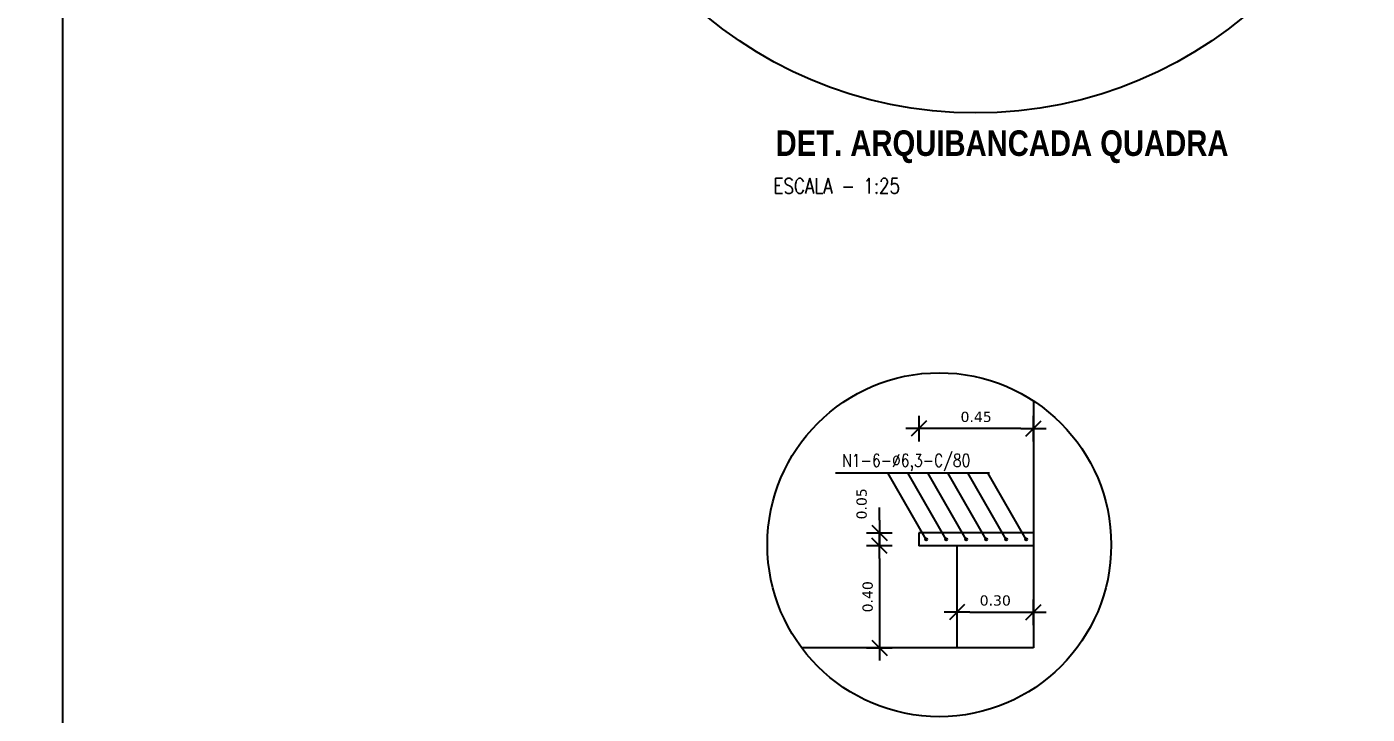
# Model space of a CAD drawing. Extents: x 25 to 1028, y -81 to 176.
# Drawn here: x 858.59 to 863.84, y 149.71 to 152.41 of the extents above; entities that cross this region are included whole.
import ezdxf

# ---------------------------------------------------------------- set-up
doc = ezdxf.new("R2010")
doc.units = 0
doc.header["$LTSCALE"] = 0.3
doc.header["$PDSIZE"] = 0.1
doc.layers.get('0').update_dxf_attribs({"linetype": 'CONTINUOUS'})
doc.layers.get('Defpoints').update_dxf_attribs({"linetype": 'CONTINUOUS'})
for name, color, linetype in [('ARQ-CTA-1_025', 1, 'CONTINUOUS'), ('ARQ-PIS-VISTA2', 2, 'CONTINUOUS'), ('ARQ_REBOCO', 4, 'CONTINUOUS'), ('AÇO', 2, 'CONTINUOUS'), ('Blocos', 5, 'CONTINUOUS'), ('HACHURA', 1, 'CONTINUOUS'), ('TEXTO', 4, 'CONTINUOUS'), ('texto2', 3, 'CONTINUOUS'), ('VISTA2', 3, 'CONTINUOUS')]:
    doc.layers.add(name, color=color, linetype=linetype)
doc.layers.add('VPort', color=45, linetype='CONTINUOUS', plot=False)
doc.styles.add('DADÁ', font='techb___.ttf')
doc.styles.add('dls1', font='romans.shx')
doc.styles.add('FNDE Texto Cota 0025', font='verdana.ttf', dxfattribs={"height": 0.04})
doc.dimstyles.new('FNDE 1-0025', dxfattribs={"dimscale": 5, "dimtxt": 0.04, "dimasz": 0.01, "dimexe": 0.15, "dimexo": 0.15, "dimgap": 0.005, "dimtad": 1, "dimzin": 1, "dimdsep": 46, "dimtxsty": 'FNDE Texto Cota 0025', "dimblk": 'tic', "dimcen": 0.015, "dimdle": 0.15, "dimse1": 1, "dimse2": 1, "dimclrd": 251, "dimclre": 251, "dimclrt": 256, "dimaunit": 1, "dimadec": 3, "dimazin": 0, "dimtfac": 1, "dimtix": 1, "dimtmove": 2, "dimatfit": 3, "dimfxl": 0.15, "dimtvp": 1, "dimtolj": 1, "dimtzin": 0, "dimarcsym": 0})

# ---------------------------------------------------------------- blocks, each defined once
blk = doc.blocks.new('tic')
at = {"color": 251}
for p, q in [((-1, 0), (1, 0)), ((0, -1), (0, 1))]:
    blk.add_line(p, q, dxfattribs=at)
blk.add_line((-0.6, -0.6), (0.6, 0.6))
blk = doc.blocks.new('*D1120')
at = {"layer": 'ARQ-CTA-1_025', "color": 251, "lineweight": -2}
for p, q in [((861.9295, 150.4741), (861.9295, 150.5241)), ((861.9295, 150.3741), (861.9295, 150.4241)), ((861.9295, 150.3241), (861.9295, 150.2741))]:
    blk.add_line(p, q, dxfattribs=at)
at = {"layer": 'Defpoints', "color": 0}
for p in [(861.9295, 150.4241), (862.0837, 150.4241), (862.2337, 150.3741)]:
    blk.add_point(p, dxfattribs=at)
at = {"layer": 'ARQ-CTA-1_025', "color": 251, "lineweight": -2, "xscale": 0.05, "yscale": 0.05, "zscale": 0.05}
for p, rotation in [((861.9295, 150.4241), 270), ((861.9295, 150.3741), 90)]:
    blk.add_blockref('tic', p, dxfattribs=dict(at, rotation=rotation))
at = {"layer": 'ARQ-CTA-1_025', "insert": (861.8601, 150.5382), "char_height": 0.04, "attachment_point": 5, "rotation": 90, "style": 'FNDE Texto Cota 0025'}
blk.add_mtext('\\A1;0.05', dxfattribs=at)
blk = doc.blocks.new('*D1121')
at = {"layer": 'ARQ-CTA-1_025', "color": 251, "lineweight": -2}
blk.add_line((862.4837, 150.8329), (862.1337, 150.8329), dxfattribs=at)
at = {"layer": 'Defpoints', "color": 0}
for p in [(862.0837, 150.8329), (862.0837, 150.4622), (862.5337, 150.4622)]:
    blk.add_point(p, dxfattribs=at)
at = {"layer": 'ARQ-CTA-1_025', "color": 251, "lineweight": -2, "xscale": 0.05, "yscale": 0.05, "zscale": 0.05, "rotation": 180}
blk.add_blockref('tic', (862.0837, 150.8329), dxfattribs=at)
at = {"layer": 'ARQ-CTA-1_025', "color": 251, "lineweight": -2, "xscale": 0.05, "yscale": 0.05, "zscale": 0.05}
blk.add_blockref('tic', (862.5337, 150.8329), dxfattribs=at)
at = {"layer": 'ARQ-CTA-1_025', "insert": (862.3087, 150.8787), "char_height": 0.04, "attachment_point": 5, "style": 'FNDE Texto Cota 0025'}
blk.add_mtext('\\A1;0.45', dxfattribs=at)
blk = doc.blocks.new('*D1122')
at = {"layer": 'ARQ-CTA-1_025', "color": 251, "lineweight": -2}
blk.add_line((861.9295, 150.3241), (861.9295, 150.0241), dxfattribs=at)
at = {"layer": 'Defpoints', "color": 0}
for p in [(861.9795, 150.3741), (861.9295, 149.9741), (861.9554, 149.9741)]:
    blk.add_point(p, dxfattribs=at)
at = {"layer": 'ARQ-CTA-1_025', "color": 251, "lineweight": -2, "xscale": 0.05, "yscale": 0.05, "zscale": 0.05}
for p, rotation in [((861.9295, 150.3741), 90), ((861.9295, 149.9741), 270)]:
    blk.add_blockref('tic', p, dxfattribs=dict(at, rotation=rotation))
at = {"layer": 'ARQ-CTA-1_025', "insert": (861.8837, 150.1741), "char_height": 0.04, "attachment_point": 5, "rotation": 90, "style": 'FNDE Texto Cota 0025'}
blk.add_mtext('\\A1;0.40', dxfattribs=at)
blk = doc.blocks.new('*D1123')
at = {"layer": 'ARQ-CTA-1_025', "color": 251, "lineweight": -2}
blk.add_line((862.2837, 150.1134), (862.4837, 150.1134), dxfattribs=at)
at = {"layer": 'Defpoints', "color": 0}
for p in [(862.2337, 150.1741), (862.5337, 150.1741), (862.5337, 150.1134)]:
    blk.add_point(p, dxfattribs=at)
at = {"layer": 'ARQ-CTA-1_025', "color": 251, "lineweight": -2, "xscale": 0.05, "yscale": 0.05, "zscale": 0.05, "rotation": 180}
blk.add_blockref('tic', (862.2337, 150.1134), dxfattribs=at)
at = {"layer": 'ARQ-CTA-1_025', "color": 251, "lineweight": -2, "xscale": 0.05, "yscale": 0.05, "zscale": 0.05}
blk.add_blockref('tic', (862.5337, 150.1134), dxfattribs=at)
at = {"layer": 'ARQ-CTA-1_025', "insert": (862.3837, 150.1593), "char_height": 0.04, "attachment_point": 5, "style": 'FNDE Texto Cota 0025'}
blk.add_mtext('\\A1;0.30', dxfattribs=at)

msp = doc.modelspace()

# ---------------------------------------------------------------- hatches: boundary and pattern name
at = {"layer": 'AÇO'}
for points in [[(862.10869083, 150.39909308, 1), (862.11669083, 150.39909308, 1)], [(862.18709083, 150.39909308, 1), (862.19509083, 150.39909308, 1)], [(862.26549083, 150.39909308, 1), (862.27349083, 150.39909308, 1)], [(862.34389083, 150.39909308, 1), (862.35189083, 150.39909308, 1)], [(862.42229083, 150.39909308, 1), (862.43029083, 150.39909308, 1)], [(862.50069083, 150.39909308, 1), (862.50869083, 150.39909308, 1)]]:
    msp.add_hatch(color=3, dxfattribs=at).paths.add_polyline_path(points)

# ---------------------------------------------------------------- linework, layer by layer
at = {"layer": 'ARQ-CTA-1_025', "color": 253}
for p, q in [((861.75757087, 150.6594347), (862.36093349, 150.6594347)), ((862.11269083, 150.39909308), (861.96238253, 150.6594347)), ((862.19109083, 150.39909308), (862.04078253, 150.6594347)), ((862.26949083, 150.39909308), (862.11918253, 150.6594347)), ((862.34789083, 150.39909308), (862.19758253, 150.6594347)), ((862.42629083, 150.39909308), (862.27598253, 150.6594347)), ((862.50469083, 150.39909308), (862.35438253, 150.6594347))]:
    msp.add_line(p, q, dxfattribs=at)
at = {"layer": 'ARQ-PIS-VISTA2'}
msp.add_line((862.23369083, 150.37409308), (862.23369083, 149.97409308), dxfattribs=at)
at = {"layer": 'ARQ_REBOCO'}
msp.add_line((862.53369083, 149.97409308), (861.62500738, 149.97409308), dxfattribs=at)
at = {"layer": 'AÇO', "color": 3}
for centre in [(862.11269083, 150.39909308), (862.19109083, 150.39909308), (862.26949083, 150.39909308), (862.34789083, 150.39909308), (862.42629083, 150.39909308), (862.50469083, 150.39909308)]:
    msp.add_circle(centre, 0.004, dxfattribs=at)
at = {"layer": 'Blocos'}
for p, q in [((862.08369083, 150.42409308), (862.08369083, 150.37409308)), ((862.53369083, 150.42409308), (862.08369083, 150.42409308)), ((862.53369083, 150.37409308), (862.08369083, 150.37409308))]:
    msp.add_line(p, q, dxfattribs=at)
at = {"layer": 'HACHURA', "color": 40}
for centre, radius in [((862.30653643, 153.72453115), 1.65501587), ((862.16436647, 150.37792274), 0.67378529)]:
    msp.add_circle(centre, radius, dxfattribs=at)
at = {"layer": 'VISTA2'}
msp.add_line((862.53369083, 150.94147055), (862.53369083, 149.97409308), dxfattribs=at)
at = {"layer": 'VPort'}
msp.add_lwpolyline([(812.40033924, 175.74082968), (858.72820673, 175.74082968), (858.72820673, 133.38176682), (812.40033924, 133.38176682)], close=True, dxfattribs=at)

# ---------------------------------------------------------------- texts
at = {"layer": 'TEXTO', "style": 'dls1', "width": 0.8}
msp.add_text('ESCALA - 1:25', height=0.06, dxfattribs=at).set_placement((861.51469096, 151.75376673))
at = {"layer": 'texto2', "style": 'DADÁ'}
msp.add_text('DET. ARQUIBANCADA QUADRA', height=0.1, dxfattribs=at).set_placement((861.52289275, 151.90140102))
at = {"layer": 'texto2', "style": 'dls1', "width": 0.8}
msp.add_text('N1-6-%%C6,3-C/80', height=0.05, dxfattribs=at).set_placement((861.78383415, 150.68337996))

# ---------------------------------------------------------------- dimensions: what is measured, and where the dimension line sits
at = {"layer": 'ARQ-CTA-1_025'}
for base, p1, p2, picture, middle in [((862.08369083, 150.83291793), (862.53369083, 150.46218928), (862.08369083, 150.46218928), '*D1121', (862.30869083, 150.87873727)), ((862.53369083, 150.11342991), (862.23369083, 150.17409308), (862.53369083, 150.17409308), '*D1123', (862.38369083, 150.15926268))]:
    dim = msp.add_linear_dim(base=base, p1=p1, p2=p2, dimstyle='FNDE 1-0025', dxfattribs=at)
    dim.commit()
    dim.dimension.update_dxf_attribs({"geometry": picture, "text_midpoint": middle})
dim = msp.add_linear_dim(base=(861.92953657, 150.42409308), p1=(862.23369083, 150.37409308), p2=(862.08369083, 150.42409308), angle=90, dimstyle='FNDE 1-0025', dxfattribs=at)
dim.commit()
dim.dimension.update_dxf_attribs({"geometry": '*D1120', "text_midpoint": (861.86014286, 150.53822627), "dimtype": 160})
dim = msp.add_linear_dim(base=(861.92953657, 149.97409308), p1=(861.97953657, 150.37409308), p2=(861.95535761, 149.97409308), angle=90, dimstyle='FNDE 1-0025', dxfattribs=at)
dim.commit()
dim.dimension.update_dxf_attribs({"geometry": '*D1122', "text_midpoint": (861.88371723, 150.17409308)})

doc.saveas('drawing.dxf')
